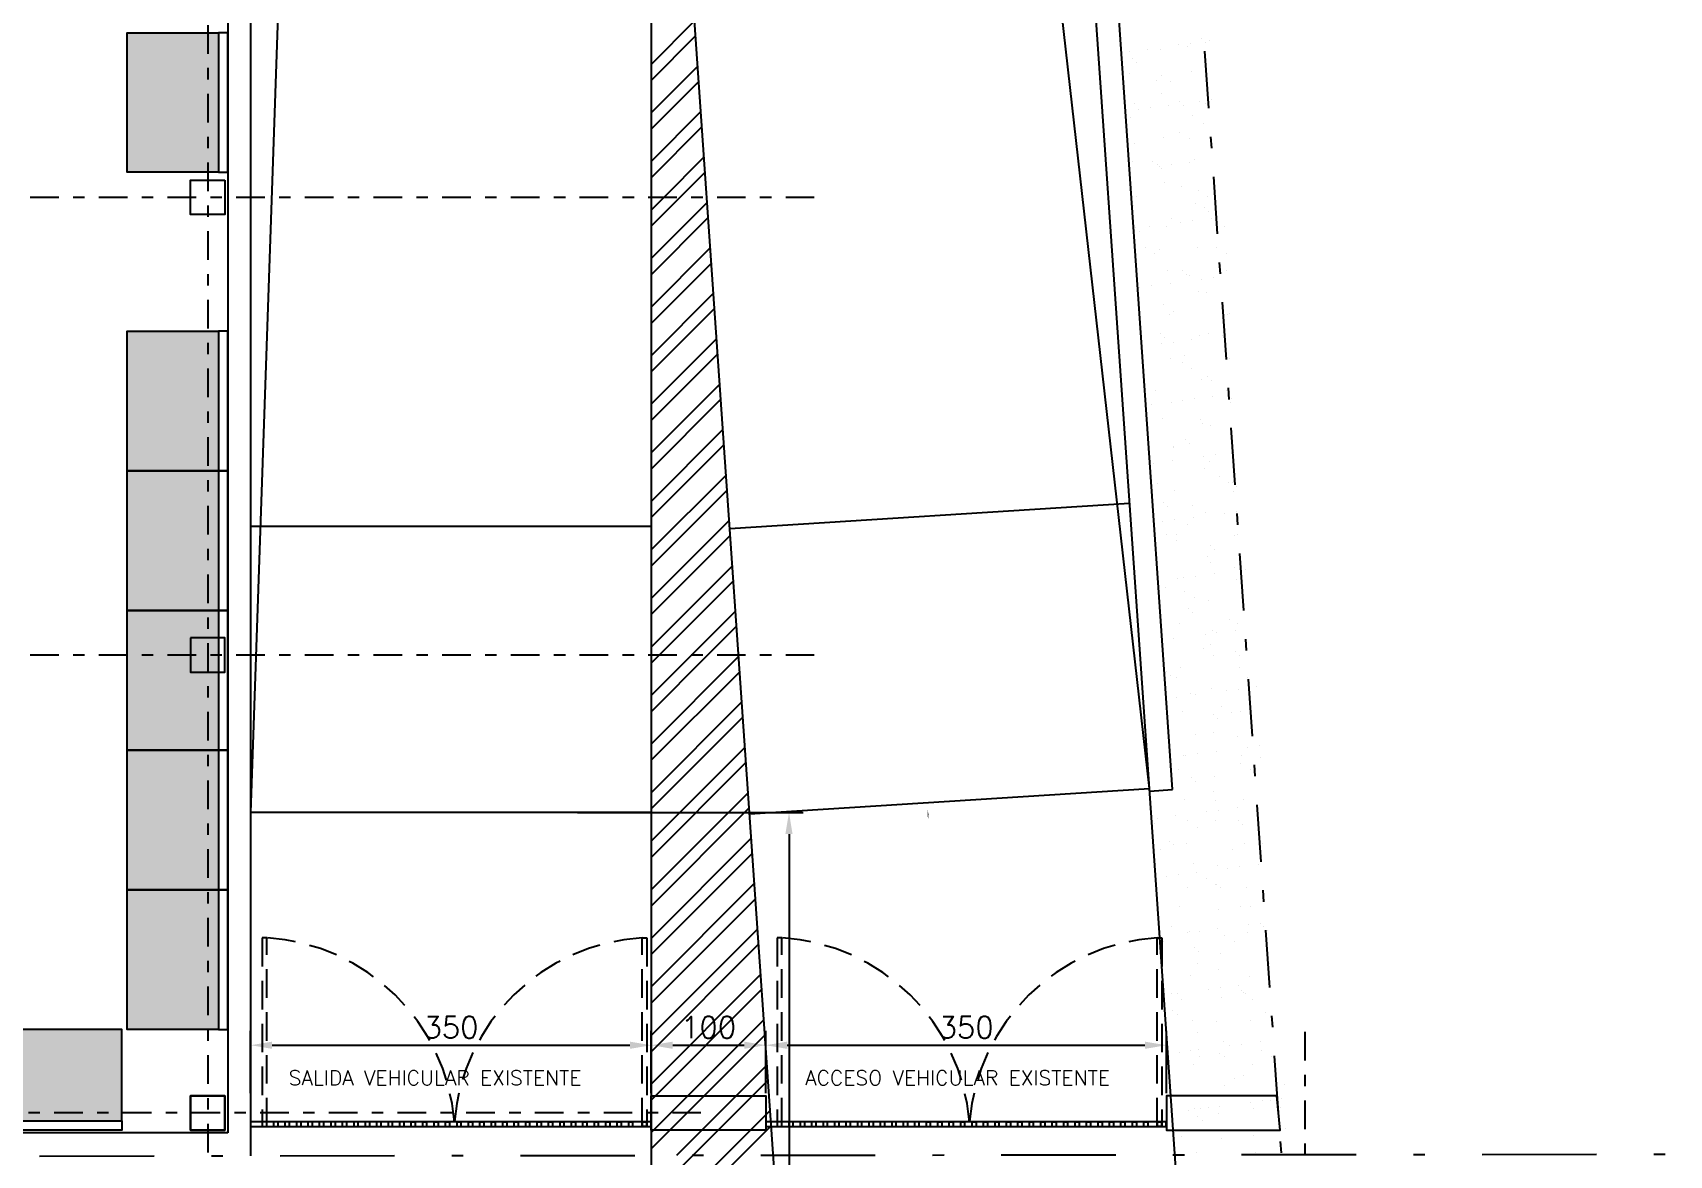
# Model space of a CAD drawing. Header units: millimetres. Extents: x 340 to 1003762, y 22 to 362022.
# Drawn here: x 457.62 to 471.92, y 33.98 to 43.78 of the extents above; entities that cross this region are included whole.
import ezdxf
from ezdxf.xclip import XClip

# ---------------------------------------------------------------- set-up
doc = ezdxf.new("R2010")
doc.units = ezdxf.units.MM
doc.header["$XCLIPFRAME"] = 0
for name, pattern in [('LSBB_P_002 - PLANTA 1° NIVEL SALA DE VENTAS$0$000_ALTILLO PROPUESTA$0$HIDDEN', [0.375, 0.25, -0.125]), ('LSBB_P_002 - PLANTA 1° NIVEL SALA DE VENTAS$0$DASHDOT', [1, 0.5, -0.25, 0, -0.25]), ('LSBB_P_002 - PLANTA 1° NIVEL SALA DE VENTAS$0$DASHDOT2', [0.5, 0.25, -0.125, 0, -0.125]), ('LSBB_P_002 - PLANTA 1° NIVEL SALA DE VENTAS$0$DASHDOTX2', [2, 1, -0.5, 0, -0.5])]:
    doc.linetypes.add(name, pattern=pattern)
for name, color, linetype in [('LSBB_P_002 - PLANTA 1° NIVEL SALA DE VENTAS$0$01', 8, 'Continuous'), ('LSBB_P_002 - PLANTA 1° NIVEL SALA DE VENTAS$0$A-GONDOLAS', 1, 'Continuous'), ('LSBB_P_002 - PLANTA 1° NIVEL SALA DE VENTAS$0$A-LAYOUT', 7, 'Continuous'), ('LSBB_P_002 - PLANTA 1° NIVEL SALA DE VENTAS$0$A-SALA-HATCH-MASCOTA', 90, 'Continuous'), ('LSBB_P_002 - PLANTA 1° NIVEL SALA DE VENTAS$0$ANNOBJ', 2, 'Continuous'), ('LSBB_P_002 - PLANTA 1° NIVEL SALA DE VENTAS$0$COTAS 125', 2, 'Continuous'), ('LSBB_P_002 - PLANTA 1° NIVEL SALA DE VENTAS$0$COTAS-EXT', 4, 'Continuous'), ('LSBB_P_002 - PLANTA 1° NIVEL SALA DE VENTAS$0$COTAS-INT', 4, 'Continuous'), ('LSBB_P_002 - PLANTA 1° NIVEL SALA DE VENTAS$0$E-REJA', 2, 'Continuous'), ('LSBB_P_002 - PLANTA 1° NIVEL SALA DE VENTAS$0$EJES', 8, 'LSBB_P_002 - PLANTA 1° NIVEL SALA DE VENTAS$0$DASHDOT2'), ('LSBB_P_002 - PLANTA 1° NIVEL SALA DE VENTAS$0$ESTRUCTURA', 5, 'Continuous'), ('LSBB_P_002 - PLANTA 1° NIVEL SALA DE VENTAS$0$HATCH', 8, 'Continuous'), ('LSBB_P_002 - PLANTA 1° NIVEL SALA DE VENTAS$0$MUROS', 5, 'Continuous'), ('LSBB_P_002 - PLANTA 1° NIVEL SALA DE VENTAS$0$PAVIMENTOS', 8, 'Continuous'), ('LSBB_P_002 - PLANTA 1° NIVEL SALA DE VENTAS$0$TEXTO LAYOUT', 2, 'Continuous'), ('XREF', 7, 'Continuous')]:
    doc.layers.add(name, color=color, linetype=linetype)
doc.layers.add('LSBB_P_002 - PLANTA 1° NIVEL SALA DE VENTAS$0$LAYOUT$0$A-SALA-HATCH-LAVADO', color=7, linetype='Continuous', true_color=0x0034d1)
doc.styles.add('LSBB_P_002 - PLANTA 1° NIVEL SALA DE VENTAS$0$REF-LAYOUT-19$0$REF-LAYOUT-13$0$ROMANS', font='romans', dxfattribs={"height": 52})
doc.styles.add('LSBB_P_002 - PLANTA 1° NIVEL SALA DE VENTAS$0$ROMANS', font='romans')
doc.dimstyles.new('LSBB_P_002 - PLANTA 1° NIVEL SALA DE VENTAS$0$DIMENSION-125', dxfattribs={"dimscale": 125, "dimtxt": 0.0015, "dimasz": 0.0015, "dimexe": 0.001, "dimexo": 0.0005, "dimgap": 0.0005, "dimtad": 1, "dimdec": 0, "dimlfac": 100, "dimzin": 0, "dimdsep": 46, "dimtxsty": 'LSBB_P_002 - PLANTA 1° NIVEL SALA DE VENTAS$0$ROMANS', "dimcen": 0.004, "dimclrd": 4, "dimclre": 8, "dimclrt": 3, "dimadec": 0, "dimazin": 0, "dimtfac": 1, "dimtdec": 0, "dimtix": 1, "dimtofl": 0, "dimtmove": 2, "dimatfit": 3, "dimfxl": 0, "dimtolj": 1, "dimtzin": 0, "dimarcsym": 0})

# ---------------------------------------------------------------- blocks, each defined once
blk = doc.blocks.new('*X40')
at = {"color": 0}
for p, q in [((605.568, 58.494), (605.568, 58.494)), ((605.641, 58.481), (605.641, 58.481)), ((605.672, 58.507), (605.672, 58.507)), ((605.762, 58.552), (605.762, 58.552)), ((605.799, 58.518), (605.799, 58.518)), ((605.835, 58.529), (605.835, 58.529)), ((605.134, 58.436), (605.134, 58.436)), ((605.161, 58.377), (605.161, 58.377)), ((605.197, 58.343), (605.197, 58.343)), ((605.297, 58.458), (605.297, 58.458)), ((605.407, 58.452), (605.407, 58.452)), ((605.137, 58.245), (605.137, 58.245)), ((605.414, 58.228), (605.414, 58.228)), ((605.678, 58.265), (605.678, 58.265)), ((605.371, 58.183), (605.371, 58.183)), ((605.42, 58.067), (605.42, 58.067)), ((605.498, 58.174), (605.498, 58.174)), ((605.179, 57.979), (605.179, 57.979)), ((605.214, 57.929), (605.214, 57.929)), ((605.318, 57.943), (605.318, 57.943)), ((605.481, 57.964), (605.481, 57.964)), ((605.57, 58.001), (605.57, 58.001)), ((605.607, 57.967), (605.607, 57.967)), ((605.753, 58), (605.753, 58)), ((605.802, 57.98), (605.802, 57.98)), ((605.857, 58.014), (605.857, 58.014)), ((605.15, 57.86), (605.15, 57.86)), ((605.69, 57.879), (605.69, 57.879)), ((605.781, 57.808), (605.781, 57.808)), ((605.18, 57.632), (605.18, 57.632)), ((605.432, 57.682), (605.432, 57.682)), ((605.576, 57.727), (605.576, 57.727)), ((605.66, 57.673), (605.66, 57.673)), ((605.163, 57.475), (605.163, 57.475)), ((605.341, 57.478), (605.341, 57.478)), ((605.665, 57.471), (605.665, 57.471)), ((605.703, 57.494), (605.703, 57.494)), ((605.379, 57.45), (605.379, 57.45)), ((605.399, 57.436), (605.399, 57.436)), ((605.416, 57.416), (605.416, 57.416)), ((605.503, 57.449), (605.503, 57.449)), ((605.445, 57.296), (605.445, 57.296)), ((605.59, 57.256), (605.59, 57.256)), ((605.737, 57.226), (605.737, 57.226)), ((605.175, 57.089), (605.175, 57.089)), ((605.199, 57.171), (605.199, 57.171)), ((605.715, 57.109), (605.715, 57.109)), ((605.789, 57.074), (605.789, 57.074)), ((605.821, 57.172), (605.821, 57.172)), ((605.188, 56.899), (605.188, 56.899)), ((605.311, 56.906), (605.311, 56.906)), ((605.457, 56.911), (605.457, 56.911)), ((605.502, 56.978), (605.502, 56.978)), ((605.583, 56.942), (605.583, 56.942)), ((605.687, 56.956), (605.687, 56.956)), ((605.826, 57.04), (605.826, 57.04)), ((605.85, 56.977), (605.85, 56.977)), ((605.969, 56.908), (605.969, 56.908)), ((605.225, 56.865), (605.225, 56.865)), ((605.188, 56.704), (605.188, 56.704)), ((605.276, 56.724), (605.276, 56.724)), ((605.36, 56.67), (605.36, 56.67)), ((605.399, 56.705), (605.399, 56.705)), ((605.728, 56.723), (605.728, 56.723)), ((605.899, 56.725), (605.899, 56.725)), ((605.983, 56.671), (605.983, 56.671)), ((605.47, 56.525), (605.47, 56.525)), ((605.598, 56.523), (605.598, 56.523)), ((605.635, 56.489), (605.635, 56.489)), ((605.664, 56.477), (605.664, 56.477)), ((605.982, 56.523), (605.982, 56.523)), ((605.229, 56.378), (605.229, 56.378)), ((605.333, 56.391), (605.333, 56.391)), ((605.496, 56.413), (605.496, 56.413)), ((605.741, 56.338), (605.741, 56.338)), ((605.767, 56.448), (605.767, 56.448)), ((605.809, 56.33), (605.809, 56.33)), ((605.872, 56.462), (605.872, 56.462)), ((605.437, 56.223), (605.437, 56.223)), ((605.483, 56.14), (605.483, 56.14)), ((605.522, 56.169), (605.522, 56.169)), ((605.994, 56.138), (605.994, 56.138)), ((606.008, 56.147), (606.008, 56.147)), ((605.406, 55.972), (605.406, 55.972)), ((605.443, 55.938), (605.443, 55.938)), ((605.518, 55.898), (605.518, 55.898)), ((605.68, 55.919), (605.68, 55.919)), ((605.753, 55.953), (605.753, 55.953)), ((605.825, 55.976), (605.825, 55.976)), ((605.952, 55.955), (605.952, 55.955)), ((605.413, 55.884), (605.413, 55.884)), ((605.495, 55.755), (605.495, 55.755)), ((605.617, 55.779), (605.617, 55.779)), ((605.599, 55.722), (605.599, 55.722)), ((605.683, 55.669), (605.683, 55.669)), ((606.007, 55.752), (606.007, 55.752)), ((605.364, 55.474), (605.364, 55.474)), ((605.766, 55.567), (605.766, 55.567)), ((605.816, 55.596), (605.816, 55.596)), ((605.853, 55.562), (605.853, 55.562)), ((605.987, 55.475), (605.987, 55.475)), ((605.326, 55.355), (605.326, 55.355)), ((605.508, 55.369), (605.508, 55.369)), ((605.598, 55.39), (605.598, 55.39)), ((605.702, 55.404), (605.702, 55.404)), ((605.865, 55.426), (605.865, 55.426)), ((606.019, 55.367), (606.019, 55.367)), ((606.027, 55.403), (606.027, 55.403)), ((605.426, 55.227), (605.426, 55.227)), ((605.76, 55.222), (605.76, 55.222)), ((605.625, 55.045), (605.625, 55.045)), ((605.778, 55.182), (605.778, 55.182)), ((605.845, 55.168), (605.845, 55.168)), ((605.52, 54.984), (605.52, 54.984)), ((605.526, 54.973), (605.526, 54.973)), ((605.662, 55.011), (605.662, 55.011)), ((605.782, 54.897), (605.782, 54.897)), ((605.886, 54.911), (605.886, 54.911)), ((606.032, 54.982), (606.032, 54.982)), ((606.049, 54.932), (606.049, 54.932)), ((605.348, 54.84), (605.348, 54.84)), ((605.511, 54.861), (605.511, 54.861)), ((605.791, 54.796), (605.791, 54.796)), ((605.836, 54.852), (605.836, 54.852)), ((605.383, 54.666), (605.383, 54.666)), ((605.922, 54.721), (605.922, 54.721)), ((606.006, 54.667), (606.006, 54.667)), ((606.035, 54.669), (606.035, 54.669)), ((606.072, 54.636), (606.072, 54.636)), ((605.434, 54.494), (605.434, 54.494)), ((605.533, 54.599), (605.533, 54.599)), ((605.687, 54.472), (605.687, 54.472)), ((606.045, 54.596), (606.045, 54.596)), ((605.428, 54.332), (605.428, 54.332)), ((605.471, 54.46), (605.471, 54.46)), ((605.532, 54.346), (605.532, 54.346)), ((605.695, 54.368), (605.695, 54.368)), ((605.804, 54.411), (605.804, 54.411)), ((605.967, 54.403), (605.967, 54.403)), ((606.071, 54.417), (606.071, 54.417)), ((605.461, 54.219), (605.461, 54.219)), ((605.546, 54.213), (605.546, 54.213)), ((605.645, 54.301), (605.645, 54.301)), ((606.057, 54.211), (606.057, 54.211)), ((606.083, 54.22), (606.083, 54.22)), ((605.545, 54.165), (605.545, 54.165)), ((605.844, 54.118), (605.844, 54.118)), ((605.881, 54.084), (605.881, 54.084)), ((605.816, 54.026), (605.816, 54.026)), ((605.849, 53.972), (605.849, 53.972)), ((606.055, 53.925), (606.055, 53.925)), ((606.151, 53.91), (606.151, 53.91)), ((605.558, 53.828), (605.558, 53.828)), ((605.613, 53.839), (605.613, 53.839)), ((605.717, 53.853), (605.717, 53.853)), ((605.879, 53.874), (605.879, 53.874)), ((606.07, 53.825), (606.07, 53.825)), ((605.453, 53.749), (605.453, 53.749)), ((605.622, 53.718), (605.622, 53.718)), ((605.707, 53.664), (605.707, 53.664)), ((605.829, 53.64), (605.829, 53.64)), ((605.652, 53.567), (605.652, 53.567)), ((605.689, 53.533), (605.689, 53.533)), ((606.01, 53.471), (606.01, 53.471)), ((605.571, 53.442), (605.571, 53.442)), ((605.797, 53.345), (605.797, 53.345)), ((605.863, 53.374), (605.863, 53.374)), ((605.901, 53.359), (605.901, 53.359)), ((606.064, 53.38), (606.064, 53.38)), ((606.082, 53.44), (606.082, 53.44)), ((605.525, 53.31), (605.525, 53.31)), ((605.784, 53.217), (605.784, 53.217)), ((605.841, 53.255), (605.841, 53.255)), ((606.062, 53.191), (606.062, 53.191)), ((605.583, 53.057), (605.583, 53.057)), ((605.868, 53.163), (605.868, 53.163)), ((606.095, 53.055), (606.095, 53.055)), ((606.099, 53.158), (606.099, 53.158)), ((605.461, 53.016), (605.461, 53.016)), ((605.498, 52.982), (605.498, 52.982)), ((605.549, 52.969), (605.549, 52.969)), ((606.172, 52.97), (606.172, 52.97)), ((605.547, 52.795), (605.547, 52.795)), ((605.672, 52.823), (605.672, 52.823)), ((605.71, 52.816), (605.71, 52.816)), ((605.854, 52.87), (605.854, 52.87)), ((605.982, 52.852), (605.982, 52.852)), ((606.086, 52.866), (606.086, 52.866)), ((606.248, 52.887), (606.248, 52.887)), ((605.596, 52.672), (605.596, 52.672)), ((605.871, 52.64), (605.871, 52.64)), ((605.945, 52.716), (605.945, 52.716)), ((606.03, 52.663), (606.03, 52.663)), ((606.108, 52.669), (606.108, 52.669)), ((605.71, 52.468), (605.71, 52.468)), ((605.867, 52.484), (605.867, 52.484)), ((605.908, 52.606), (605.908, 52.606)), ((606.082, 52.447), (606.082, 52.447)), ((606.166, 52.358), (606.166, 52.358)), ((606.27, 52.372), (606.27, 52.372)), ((605.609, 52.286), (605.609, 52.286)), ((605.628, 52.287), (605.628, 52.287)), ((605.732, 52.301), (605.732, 52.301)), ((605.894, 52.322), (605.894, 52.322)), ((606.107, 52.215), (606.107, 52.215)), ((606.12, 52.284), (606.12, 52.284)), ((606.281, 52.265), (606.281, 52.265)), ((605.568, 52.161), (605.568, 52.161)), ((605.68, 52.089), (605.68, 52.089)), ((605.717, 52.055), (605.717, 52.055)), ((605.879, 52.099), (605.879, 52.099)), ((606.191, 52.162), (606.191, 52.162)), ((605.621, 51.901), (605.621, 51.901)), ((605.872, 51.967), (605.872, 51.967)), ((605.891, 51.896), (605.891, 51.896)), ((606.133, 51.899), (606.133, 51.899)), ((605.54, 51.758), (605.54, 51.758)), ((605.812, 51.794), (605.812, 51.794)), ((605.916, 51.808), (605.916, 51.808)), ((606.079, 51.829), (606.079, 51.829)), ((605.352, 51.694), (605.352, 51.694)), ((605.378, 51.737), (605.378, 51.737)), ((605.645, 51.714), (605.645, 51.714)), ((605.73, 51.66), (605.73, 51.66)), ((605.892, 51.714), (605.892, 51.714)), ((606.09, 51.713), (606.09, 51.713)), ((606.127, 51.68), (606.127, 51.68)), ((606.268, 51.715), (606.268, 51.715)), ((605.488, 51.538), (605.488, 51.538)), ((605.525, 51.504), (605.525, 51.504)), ((605.634, 51.516), (605.634, 51.516)), ((606.033, 51.466), (606.033, 51.466)), ((606.145, 51.513), (606.145, 51.513)), ((606.301, 51.52), (606.301, 51.52)), ((605.411, 51.465), (605.411, 51.465)), ((605.699, 51.345), (605.699, 51.345)), ((605.904, 51.328), (605.904, 51.328)), ((606.263, 51.335), (606.263, 51.335)), ((605.364, 51.309), (605.364, 51.309)), ((605.458, 51.229), (605.458, 51.229)), ((605.562, 51.243), (605.562, 51.243)), ((605.725, 51.265), (605.725, 51.265)), ((605.807, 51.213), (605.807, 51.213)), ((605.996, 51.3), (605.996, 51.3)), ((606.1, 51.314), (606.1, 51.314)), ((605.646, 51.13), (605.646, 51.13)), ((605.891, 51.159), (605.891, 51.159)), ((605.898, 51.162), (605.898, 51.162)), ((605.935, 51.128), (605.935, 51.128)), ((606.158, 51.128), (606.158, 51.128)), ((605.572, 50.964), (605.572, 50.964)), ((605.917, 50.943), (605.917, 50.943)), ((606.109, 50.969), (606.109, 50.969)), ((606.195, 50.966), (606.195, 50.966)), ((605.508, 50.794), (605.508, 50.794)), ((605.909, 50.771), (605.909, 50.771)), ((606.181, 50.807), (606.181, 50.807)), ((606.285, 50.82), (606.285, 50.82)), ((606.308, 50.787), (606.308, 50.787)), ((606.345, 50.753), (606.345, 50.753)), ((605.43, 50.657), (605.43, 50.657)), ((605.642, 50.736), (605.642, 50.736)), ((605.659, 50.745), (605.659, 50.745)), ((605.707, 50.611), (605.707, 50.611)), ((605.746, 50.75), (605.746, 50.75)), ((605.969, 50.712), (605.969, 50.712)), ((606.053, 50.658), (606.053, 50.658)), ((606.171, 50.742), (606.171, 50.742)), ((605.744, 50.577), (605.744, 50.577)), ((605.929, 50.557), (605.929, 50.557)), ((605.672, 50.36), (605.672, 50.36)), ((605.734, 50.464), (605.734, 50.464)), ((605.918, 50.418), (605.918, 50.418)), ((606.183, 50.357), (606.183, 50.357)), ((606.356, 50.465), (606.356, 50.465)), ((605.507, 50.21), (605.507, 50.21)), ((605.555, 50.207), (605.555, 50.207)), ((605.827, 50.242), (605.827, 50.242)), ((605.931, 50.256), (605.931, 50.256)), ((606.093, 50.277), (606.093, 50.277)), ((606.117, 50.235), (606.117, 50.235)), ((606.13, 50.211), (606.13, 50.211)), ((606.154, 50.202), (606.154, 50.202)), ((606.365, 50.313), (606.365, 50.313)), ((605.516, 50.06), (605.516, 50.06)), ((605.592, 50.156), (605.592, 50.156)), ((605.942, 50.172), (605.942, 50.172)), ((606.214, 50.157), (606.214, 50.157)), ((606.328, 50.042), (606.328, 50.042)), ((605.553, 50.026), (605.553, 50.026)), ((605.684, 49.974), (605.684, 49.974)), ((605.895, 49.963), (605.895, 49.963)), ((606.196, 49.972), (606.196, 49.972)), ((605.727, 49.867), (605.727, 49.867)), ((605.955, 49.787), (605.955, 49.787)), ((606.115, 49.762), (606.115, 49.762)), ((606.278, 49.784), (606.278, 49.784)), ((605.473, 49.678), (605.473, 49.678)), ((605.577, 49.692), (605.577, 49.692)), ((605.669, 49.709), (605.669, 49.709)), ((605.74, 49.713), (605.74, 49.713)), ((605.753, 49.655), (605.753, 49.655)), ((605.926, 49.684), (605.926, 49.684)), ((605.963, 49.651), (605.963, 49.651)), ((606.011, 49.749), (606.011, 49.749)), ((606.292, 49.71), (606.292, 49.71)), ((606.376, 49.657), (606.376, 49.657)), ((605.697, 49.589), (605.697, 49.589)), ((606.137, 49.491), (606.137, 49.491)), ((606.208, 49.586), (606.208, 49.586)), ((605.967, 49.401), (605.967, 49.401)), ((606.057, 49.462), (606.057, 49.462)), ((606.491, 49.408), (606.491, 49.408)), ((605.535, 49.316), (605.535, 49.316)), ((605.657, 49.184), (605.657, 49.184)), ((605.709, 49.203), (605.709, 49.203)), ((605.761, 49.198), (605.761, 49.198)), ((605.83, 49.208), (605.83, 49.208)), ((605.924, 49.219), (605.924, 49.219)), ((606.196, 49.255), (606.196, 49.255)), ((606.221, 49.201), (606.221, 49.201)), ((606.3, 49.269), (606.3, 49.269)), ((606.336, 49.309), (606.336, 49.309)), ((606.373, 49.275), (606.373, 49.275)), ((606.453, 49.209), (606.453, 49.209)), ((606.462, 49.29), (606.462, 49.29)), ((605.734, 49.133), (605.734, 49.133)), ((605.771, 49.099), (605.771, 49.099)), ((605.915, 49.155), (605.915, 49.155)), ((605.595, 48.96), (605.595, 48.96)), ((605.945, 48.94), (605.945, 48.94)), ((605.98, 49.016), (605.98, 49.016)), ((606.218, 48.961), (606.218, 48.961)), ((606.503, 49.023), (606.503, 49.023)), ((605.722, 48.818), (605.722, 48.818)), ((606.234, 48.816), (606.234, 48.816))]:
    blk.add_line(p, q, dxfattribs=at)
blk = doc.blocks.new('*X42')
at = {"color": 0}
for p, q in [((600.961, 58.327), (601.338, 58.704)), ((600.961, 58.185), (601.347, 58.572)), ((600.961, 57.903), (601.365, 58.307)), ((600.961, 57.761), (601.375, 58.175)), ((600.961, 57.478), (601.393, 57.911)), ((600.961, 57.337), (601.402, 57.778)), ((601.068, 57.162), (601.42, 57.514)), ((601.21, 57.162), (601.43, 57.382)), ((600.961, 57.054), (601.068, 57.162)), ((600.961, 56.913), (601.21, 57.162)), ((600.961, 56.63), (601.448, 57.117)), ((600.961, 56.488), (601.457, 56.985)), ((600.961, 56.206), (601.475, 56.72)), ((600.961, 56.064), (601.485, 56.588)), ((600.961, 55.781), (601.503, 56.324)), ((600.961, 55.64), (601.512, 56.191)), ((600.961, 55.357), (601.53, 55.927)), ((600.961, 55.216), (601.54, 55.795)), ((600.961, 54.933), (601.558, 55.53)), ((600.961, 54.791), (601.567, 55.398)), ((600.961, 54.508), (601.585, 55.133)), ((600.961, 54.367), (601.595, 55.001)), ((600.961, 54.084), (601.613, 54.736)), ((600.961, 53.943), (601.622, 54.604)), ((600.961, 53.66), (601.64, 54.34)), ((600.961, 53.519), (601.65, 54.207)), ((600.961, 53.236), (601.668, 53.943)), ((601.028, 53.162), (601.677, 53.811)), ((601.311, 53.162), (601.695, 53.546)), ((601.452, 53.162), (601.705, 53.414)), ((600.961, 52.811), (601.311, 53.162)), ((600.961, 52.67), (601.452, 53.162)), ((600.961, 53.094), (601.028, 53.162)), ((600.961, 52.387), (601.723, 53.149)), ((600.961, 52.246), (601.732, 53.017)), ((600.961, 51.963), (601.75, 52.753)), ((600.961, 51.821), (601.76, 52.62)), ((600.961, 51.539), (601.778, 52.356)), ((600.961, 51.397), (601.787, 52.224)), ((600.961, 51.114), (601.805, 51.959)), ((600.961, 50.973), (601.815, 51.827)), ((600.961, 50.69), (601.833, 51.562)), ((600.961, 50.549), (601.842, 51.43)), ((600.961, 50.266), (601.86, 51.166)), ((600.961, 50.124), (601.87, 51.033)), ((600.961, 49.842), (601.888, 50.769)), ((600.961, 49.7), (601.897, 50.637)), ((600.961, 49.417), (601.915, 50.372)), ((600.961, 49.276), (601.924, 50.24)), ((600.961, 48.993), (601.943, 49.975)), ((600.961, 48.852), (601.952, 49.843)), ((601.184, 48.792), (601.97, 49.579)), ((601.326, 48.792), (601.979, 49.446)), ((601.609, 48.793), (601.998, 49.182)), ((601.75, 48.793), (602.007, 49.049)), ((600.961, 48.145), (601.609, 48.793)), ((600.961, 48.003), (601.75, 48.793)), ((600.961, 48.427), (601.326, 48.792))]:
    blk.add_line(p, q, dxfattribs=at)
blk = doc.blocks.new('*D67')
at = {"layer": 'LSBB_P_002 - PLANTA 1° NIVEL SALA DE VENTAS$0$COTAS 125', "color": 8, "linetype": 'Continuous', "lineweight": -2, "transparency": 16777216}
for p, q in [((877.668, 251.791), (879.642, 251.791)), ((879.905, 240.114), (879.392, 240.114))]:
    blk.add_line(p, q, dxfattribs=at)
at = {"layer": 'LSBB_P_002 - PLANTA 1° NIVEL SALA DE VENTAS$0$COTAS 125', "linetype": 'Continuous', "lineweight": -2, "transparency": 16777216}
blk.add_line((879.517, 251.603), (879.517, 240.301), dxfattribs=at)
at = {"layer": 'LSBB_P_002 - PLANTA 1° NIVEL SALA DE VENTAS$0$COTAS 125', "transparency": 16777216}
for points in [[(879.485, 251.603), (879.548, 251.603), (879.517, 251.791)], [(879.485, 240.301), (879.548, 240.301), (879.517, 240.114)]]:
    blk.add_solid(points, dxfattribs=at)
at = {"layer": 'LSBB_P_002 - PLANTA 1° NIVEL SALA DE VENTAS$0$COTAS 125', "color": 2, "transparency": 16777216, "insert": (879.36, 245.952), "char_height": 0.1875, "attachment_point": 5, "rotation": 90, "style": 'LSBB_P_002 - PLANTA 1° NIVEL SALA DE VENTAS$0$ROMANS'}
blk.add_mtext('\\A1;1168', dxfattribs=at)
blk = doc.blocks.new('LSBB_P_002 - PLANTA 1° NIVEL SALA DE VENTAS$0$REF-LAYOUT N+0.00 E 03$0$REF-LAYOUT N+0.00 E 02$0$G. 122 X 80')
blk.add_hatch(color=256).paths.add_polyline_path([(6126.905, -1125.453), (6126.905, -1126.253), (6128.125, -1126.253), (6128.125, -1125.453)])
at = {"layer": 'LSBB_P_002 - PLANTA 1° NIVEL SALA DE VENTAS$0$A-GONDOLAS', "ltscale": 3}
for points in [[(6126.905, -1125.453), (6126.905, -1125.453), (6126.905, -1126.253), (6128.125, -1126.253), (6128.125, -1125.453), (6126.905, -1125.453)], [(6126.905, -1126.333), (6126.905, -1126.333), (6126.905, -1126.253), (6128.125, -1126.253), (6128.125, -1126.333), (6126.905, -1126.333)]]:
    blk.add_lwpolyline(points, dxfattribs=at)
blk = doc.blocks.new('LSBB_P_002 - PLANTA 1° NIVEL SALA DE VENTAS$0$LAYOUT$0$A$C72E66757')
h = blk.add_hatch(color=256)
h.dxf.hatch_style = 1
h.paths.add_polyline_path([(-0.08, -1.22), (-0.88, -1.22), (-0.88, 0), (-0.08, 0)])
at = {"layer": 'LSBB_P_002 - PLANTA 1° NIVEL SALA DE VENTAS$0$A-GONDOLAS'}
for points in [[(-0.08, -1.22), (-0.88, -1.22), (-0.88, 0), (-0.08, 0)], [(-0.08, -1.22), (0, -1.22), (0, 0), (-0.08, 0)]]:
    blk.add_lwpolyline(points, close=True, dxfattribs=at)
blk = doc.blocks.new('LSBB_P_002 - PLANTA 1° NIVEL SALA DE VENTAS$0$SVLY')
at = {"layer": 'LSBB_P_002 - PLANTA 1° NIVEL SALA DE VENTAS$0$A-SALA-HATCH-MASCOTA', "xscale": -1, "rotation": 90}
for p in [(-51.719, 6382.901), (-51.719, 6381.681), (-51.719, 6380.461), (-51.719, 6379.241), (-51.719, 6378.021)]:
    blk.add_blockref('LSBB_P_002 - PLANTA 1° NIVEL SALA DE VENTAS$0$REF-LAYOUT N+0.00 E 03$0$REF-LAYOUT N+0.00 E 02$0$G. 122 X 80', p, dxfattribs=at)
at = {"layer": 'LSBB_P_002 - PLANTA 1° NIVEL SALA DE VENTAS$0$A-SALA-HATCH-MASCOTA'}
blk.add_blockref('LSBB_P_002 - PLANTA 1° NIVEL SALA DE VENTAS$0$REF-LAYOUT N+0.00 E 03$0$REF-LAYOUT N+0.00 E 02$0$G. 122 X 80', (-5054.436, 1375.349), dxfattribs=at)
at = {"layer": 'LSBB_P_002 - PLANTA 1° NIVEL SALA DE VENTAS$0$LAYOUT$0$A-SALA-HATCH-LAVADO'}
blk.add_blockref('LSBB_P_002 - PLANTA 1° NIVEL SALA DE VENTAS$0$LAYOUT$0$A$C72E66757', (1074.614, 258.605), dxfattribs=at)
blk = doc.blocks.new('*D553')
at = {"layer": 'LSBB_P_002 - PLANTA 1° NIVEL SALA DE VENTAS$0$COTAS 125', "color": 8, "linetype": 'Continuous', "lineweight": -2, "transparency": 16777216}
for p, q in [((874.814, 249.34), (874.814, 249.883)), ((878.314, 249.34), (878.314, 249.883))]:
    blk.add_line(p, q, dxfattribs=at)
at = {"layer": 'LSBB_P_002 - PLANTA 1° NIVEL SALA DE VENTAS$0$COTAS 125', "linetype": 'Continuous', "lineweight": -2, "transparency": 16777216}
blk.add_line((875.002, 249.758), (878.127, 249.758), dxfattribs=at)
at = {"layer": 'LSBB_P_002 - PLANTA 1° NIVEL SALA DE VENTAS$0$COTAS 125', "transparency": 16777216}
for points in [[(875.002, 249.789), (875.002, 249.726), (874.814, 249.758)], [(878.127, 249.789), (878.127, 249.726), (878.314, 249.758)]]:
    blk.add_solid(points, dxfattribs=at)
at = {"layer": 'LSBB_P_002 - PLANTA 1° NIVEL SALA DE VENTAS$0$COTAS 125', "color": 2, "transparency": 16777216, "insert": (876.564, 249.914), "char_height": 0.1875, "attachment_point": 5, "style": 'LSBB_P_002 - PLANTA 1° NIVEL SALA DE VENTAS$0$ROMANS'}
blk.add_mtext('\\A1;350', dxfattribs=at)
blk = doc.blocks.new('*D554')
at = {"layer": 'LSBB_P_002 - PLANTA 1° NIVEL SALA DE VENTAS$0$COTAS 125', "color": 8, "linetype": 'Continuous', "lineweight": -2, "transparency": 16777216}
for p, q in [((878.314, 249.34), (878.314, 249.883)), ((879.314, 249.378), (879.314, 249.883))]:
    blk.add_line(p, q, dxfattribs=at)
at = {"layer": 'LSBB_P_002 - PLANTA 1° NIVEL SALA DE VENTAS$0$COTAS 125', "linetype": 'Continuous', "lineweight": -2, "transparency": 16777216}
blk.add_line((878.502, 249.758), (879.126, 249.758), dxfattribs=at)
at = {"layer": 'LSBB_P_002 - PLANTA 1° NIVEL SALA DE VENTAS$0$COTAS 125', "transparency": 16777216}
for points in [[(878.502, 249.789), (878.502, 249.726), (878.314, 249.758)], [(879.126, 249.789), (879.126, 249.726), (879.314, 249.758)]]:
    blk.add_solid(points, dxfattribs=at)
at = {"layer": 'LSBB_P_002 - PLANTA 1° NIVEL SALA DE VENTAS$0$COTAS 125', "color": 2, "transparency": 16777216, "insert": (878.814, 249.914), "char_height": 0.1875, "attachment_point": 5, "style": 'LSBB_P_002 - PLANTA 1° NIVEL SALA DE VENTAS$0$ROMANS'}
blk.add_mtext('\\A1;100', dxfattribs=at)
blk = doc.blocks.new('*D555')
at = {"layer": 'LSBB_P_002 - PLANTA 1° NIVEL SALA DE VENTAS$0$COTAS 125', "color": 8, "linetype": 'Continuous', "lineweight": -2, "transparency": 16777216}
for p, q in [((879.314, 249.34), (879.314, 249.883)), ((882.814, 249.34), (882.814, 249.883))]:
    blk.add_line(p, q, dxfattribs=at)
at = {"layer": 'LSBB_P_002 - PLANTA 1° NIVEL SALA DE VENTAS$0$COTAS 125', "linetype": 'Continuous', "lineweight": -2, "transparency": 16777216}
blk.add_line((879.501, 249.758), (882.626, 249.758), dxfattribs=at)
at = {"layer": 'LSBB_P_002 - PLANTA 1° NIVEL SALA DE VENTAS$0$COTAS 125', "transparency": 16777216}
for points in [[(879.501, 249.789), (879.501, 249.726), (879.314, 249.758)], [(882.626, 249.789), (882.626, 249.726), (882.814, 249.758)]]:
    blk.add_solid(points, dxfattribs=at)
at = {"layer": 'LSBB_P_002 - PLANTA 1° NIVEL SALA DE VENTAS$0$COTAS 125', "color": 2, "transparency": 16777216, "insert": (881.064, 249.914), "char_height": 0.1875, "attachment_point": 5, "style": 'LSBB_P_002 - PLANTA 1° NIVEL SALA DE VENTAS$0$ROMANS'}
blk.add_mtext('\\A1;350', dxfattribs=at)
blk = doc.blocks.new('LSBB_P_002 - PLANTA 1° NIVEL SALA DE VENTAS', base_point=(223.57, 14.22))
at = {"layer": 'LSBB_P_002 - PLANTA 1° NIVEL SALA DE VENTAS$0$01'}
blk.add_line((882.665, 252.001), (874.814, 321.541), dxfattribs=at)
at = {"layer": 'LSBB_P_002 - PLANTA 1° NIVEL SALA DE VENTAS$0$ANNOBJ', "color": 8, "flags": 128}
for points in [[(880.736, 251.774, 0, 0.25, 0), (880.689, 252.523, 0, 0, 0), (879.256, 279.722, 0, 0, 0)], [(876.426, 251.733, 0, 0.25, 0), (876.424, 252.483, 0, 0, 0), (876.36, 275.041, 0, 0, 0)]]:
    blk.add_lwpolyline(points, format="xyseb", dxfattribs=at)
at = {"layer": 'LSBB_P_002 - PLANTA 1° NIVEL SALA DE VENTAS$0$COTAS-EXT', "color": 8}
for p, q in [((878.999, 254.274), (882.492, 254.495)), ((879.172, 251.78), (882.665, 252.001)), ((882.667, 251.978), (882.866, 251.991))]:
    blk.add_line(p, q, dxfattribs=at)
at = {"layer": 'LSBB_P_002 - PLANTA 1° NIVEL SALA DE VENTAS$0$COTAS-INT', "color": 8}
blk.add_line((877.41, 327.83), (874.814, 251.791), dxfattribs=at)
at = {"layer": 'LSBB_P_002 - PLANTA 1° NIVEL SALA DE VENTAS$0$E-REJA', "color": 8, "linetype": 'LSBB_P_002 - PLANTA 1° NIVEL SALA DE VENTAS$0$000_ALTILLO PROPUESTA$0$HIDDEN'}
for points in [[(874.954, 249.047), (874.954, 250.696), (874.914, 250.696), (874.914, 249.047)], [(878.234, 249.047), (878.234, 250.696), (878.274, 250.696), (878.274, 249.047)], [(879.454, 249.047), (879.454, 250.696), (879.414, 250.696), (879.414, 249.047)], [(882.733, 249.047), (882.733, 250.696), (882.773, 250.696), (882.773, 249.047)], [(874.914, 249.048), (874.954, 249.048), (874.954, 249.087), (874.914, 249.087)], [(875.014, 249.048), (875.054, 249.048), (875.054, 249.087), (875.014, 249.087)], [(875.114, 249.048), (875.154, 249.048), (875.154, 249.087), (875.114, 249.087)], [(875.214, 249.048), (875.254, 249.048), (875.254, 249.087), (875.214, 249.087)], [(875.314, 249.048), (875.354, 249.048), (875.354, 249.087), (875.314, 249.087)], [(875.414, 249.048), (875.454, 249.048), (875.454, 249.087), (875.414, 249.087)], [(875.514, 249.048), (875.554, 249.048), (875.554, 249.087), (875.514, 249.087)], [(875.614, 249.048), (875.654, 249.048), (875.654, 249.087), (875.614, 249.087)], [(875.714, 249.048), (875.754, 249.048), (875.754, 249.087), (875.714, 249.087)], [(875.814, 249.048), (875.854, 249.048), (875.854, 249.087), (875.814, 249.087)], [(875.914, 249.048), (875.954, 249.048), (875.954, 249.087), (875.914, 249.087)], [(876.014, 249.048), (876.054, 249.048), (876.054, 249.087), (876.014, 249.087)], [(876.114, 249.048), (876.154, 249.048), (876.154, 249.087), (876.114, 249.087)], [(876.214, 249.047), (876.254, 249.047), (876.254, 249.086), (876.214, 249.086)], [(876.314, 249.047), (876.354, 249.047), (876.354, 249.086), (876.314, 249.086)], [(876.414, 249.047), (876.454, 249.047), (876.454, 249.086), (876.414, 249.086)], [(876.514, 249.047), (876.554, 249.047), (876.554, 249.086), (876.514, 249.086)], [(876.614, 249.047), (876.654, 249.047), (876.654, 249.086), (876.614, 249.086)], [(876.714, 249.047), (876.754, 249.047), (876.754, 249.086), (876.714, 249.086)], [(876.814, 249.047), (876.854, 249.047), (876.854, 249.086), (876.814, 249.086)], [(876.914, 249.047), (876.954, 249.047), (876.954, 249.086), (876.914, 249.086)], [(877.014, 249.047), (877.054, 249.047), (877.054, 249.086), (877.014, 249.086)], [(877.114, 249.047), (877.154, 249.047), (877.154, 249.086), (877.114, 249.086)], [(877.214, 249.047), (877.254, 249.047), (877.254, 249.086), (877.214, 249.086)], [(877.314, 249.047), (877.354, 249.047), (877.354, 249.086), (877.314, 249.086)], [(877.414, 249.047), (877.454, 249.047), (877.454, 249.086), (877.414, 249.086)], [(877.514, 249.047), (877.554, 249.047), (877.554, 249.086), (877.514, 249.086)], [(877.614, 249.047), (877.654, 249.047), (877.654, 249.086), (877.614, 249.086)], [(877.714, 249.047), (877.754, 249.047), (877.754, 249.086), (877.714, 249.086)], [(877.814, 249.047), (877.854, 249.047), (877.854, 249.086), (877.814, 249.086)], [(877.914, 249.047), (877.954, 249.047), (877.954, 249.086), (877.914, 249.086)], [(878.014, 249.047), (878.054, 249.047), (878.054, 249.086), (878.014, 249.086)], [(878.114, 249.047), (878.154, 249.047), (878.154, 249.086), (878.114, 249.086)], [(878.234, 249.047), (878.274, 249.047), (878.274, 249.085), (878.234, 249.085)], [(879.414, 249.048), (879.454, 249.048), (879.454, 249.087), (879.414, 249.087)], [(879.514, 249.048), (879.554, 249.048), (879.554, 249.087), (879.514, 249.087)], [(879.614, 249.048), (879.654, 249.048), (879.654, 249.087), (879.614, 249.087)], [(879.714, 249.048), (879.754, 249.048), (879.754, 249.087), (879.714, 249.087)], [(879.814, 249.048), (879.854, 249.048), (879.854, 249.087), (879.814, 249.087)], [(879.914, 249.048), (879.954, 249.048), (879.954, 249.087), (879.914, 249.087)], [(880.014, 249.048), (880.054, 249.048), (880.054, 249.087), (880.014, 249.087)], [(880.114, 249.048), (880.154, 249.048), (880.154, 249.087), (880.114, 249.087)], [(880.214, 249.048), (880.254, 249.048), (880.254, 249.087), (880.214, 249.087)], [(880.314, 249.048), (880.354, 249.048), (880.354, 249.087), (880.314, 249.087)], [(880.414, 249.048), (880.454, 249.048), (880.454, 249.087), (880.414, 249.087)], [(880.514, 249.048), (880.554, 249.048), (880.554, 249.087), (880.514, 249.087)], [(880.614, 249.048), (880.654, 249.048), (880.654, 249.087), (880.614, 249.087)], [(880.714, 249.047), (880.754, 249.047), (880.754, 249.086), (880.714, 249.086)], [(880.814, 249.047), (880.854, 249.047), (880.854, 249.086), (880.814, 249.086)], [(880.914, 249.047), (880.954, 249.047), (880.954, 249.086), (880.914, 249.086)], [(881.014, 249.047), (881.054, 249.047), (881.054, 249.086), (881.014, 249.086)], [(881.114, 249.047), (881.154, 249.047), (881.154, 249.086), (881.114, 249.086)], [(881.214, 249.047), (881.254, 249.047), (881.254, 249.086), (881.214, 249.086)], [(881.314, 249.047), (881.354, 249.047), (881.354, 249.086), (881.314, 249.086)], [(881.414, 249.047), (881.454, 249.047), (881.454, 249.086), (881.414, 249.086)], [(881.514, 249.047), (881.554, 249.047), (881.554, 249.086), (881.514, 249.086)], [(881.614, 249.047), (881.654, 249.047), (881.654, 249.086), (881.614, 249.086)], [(881.714, 249.047), (881.754, 249.047), (881.754, 249.086), (881.714, 249.086)], [(881.814, 249.047), (881.854, 249.047), (881.854, 249.086), (881.814, 249.086)], [(881.914, 249.047), (881.954, 249.047), (881.954, 249.086), (881.914, 249.086)], [(882.014, 249.047), (882.054, 249.047), (882.054, 249.086), (882.014, 249.086)], [(882.114, 249.047), (882.154, 249.047), (882.154, 249.086), (882.114, 249.086)], [(882.214, 249.047), (882.254, 249.047), (882.254, 249.086), (882.214, 249.086)], [(882.314, 249.047), (882.354, 249.047), (882.354, 249.086), (882.314, 249.086)], [(882.414, 249.047), (882.454, 249.047), (882.454, 249.086), (882.414, 249.086)], [(882.514, 249.047), (882.554, 249.047), (882.554, 249.086), (882.514, 249.086)], [(882.614, 249.047), (882.654, 249.047), (882.654, 249.086), (882.614, 249.086)], [(882.733, 249.047), (882.773, 249.047), (882.773, 249.085), (882.733, 249.085)]]:
    blk.add_lwpolyline(points, close=True, dxfattribs=at)
at = {"layer": 'LSBB_P_002 - PLANTA 1° NIVEL SALA DE VENTAS$0$E-REJA'}
for points in [[(874.814, 249.047), (878.313, 249.047), (878.313, 249.087), (874.814, 249.087)], [(879.314, 249.047), (882.812, 249.047), (882.812, 249.087), (879.314, 249.087)]]:
    blk.add_lwpolyline(points, close=True, dxfattribs=at)
at = {"layer": 'LSBB_P_002 - PLANTA 1° NIVEL SALA DE VENTAS$0$E-REJA', "color": 8, "linetype": 'LSBB_P_002 - PLANTA 1° NIVEL SALA DE VENTAS$0$000_ALTILLO PROPUESTA$0$HIDDEN'}
for centre, start, end in [((874.848, 248.947), 4.5597, 86.5259), ((878.34, 248.947), 93.4741, 175.4403), ((879.347, 248.947), 4.5597, 86.5259), ((882.84, 248.947), 93.4741, 175.4403)]:
    blk.add_arc(centre, 1.752, start, end, dxfattribs=at)
at = {"layer": 'LSBB_P_002 - PLANTA 1° NIVEL SALA DE VENTAS$0$EJES'}
for p, q in [((874.439, 334.854), (874.439, 242.519)), ((879.738, 257.166), (769.057, 257.166)), ((879.738, 253.166), (769.057, 253.166)), ((884.022, 249.874), (884.022, 242.65)), ((878.748, 249.166), (769.057, 249.166))]:
    blk.add_line(p, q, dxfattribs=at)
at = {"layer": 'LSBB_P_002 - PLANTA 1° NIVEL SALA DE VENTAS$0$ESTRUCTURA'}
for points in [[(874.589, 257.316), (874.589, 257.016), (874.289, 257.016), (874.289, 257.316)], [(874.589, 249.316), (874.589, 249.016), (874.289, 249.016), (874.289, 249.316)]]:
    blk.add_lwpolyline(points, close=True, dxfattribs=at)
at = {"layer": 'LSBB_P_002 - PLANTA 1° NIVEL SALA DE VENTAS$0$ESTRUCTURA', "flags": 128}
for points in [[(874.289, 253.316), (874.289, 253.016), (874.589, 253.016), (874.589, 253.316)], [(874.289, 249.316), (874.289, 249.016), (874.589, 249.016), (874.589, 249.316)], [(874.289, 249.316), (874.289, 249.016), (874.589, 249.016), (874.589, 249.316)], [(874.289, 249.316), (874.289, 249.016), (874.589, 249.016), (874.589, 249.316)], [(874.289, 249.316), (874.289, 249.016), (874.589, 249.016), (874.589, 249.316)], [(874.289, 249.316), (874.289, 249.016), (874.589, 249.016), (874.589, 249.316)], [(874.289, 249.316), (874.289, 249.016), (874.589, 249.016), (874.589, 249.316)], [(878.314, 249.316), (879.314, 249.316), (879.314, 249.016), (878.314, 249.016)], [(883.778, 249.316), (882.814, 249.316), (882.814, 249.016), (883.807, 249.016)]]:
    blk.add_lwpolyline(points, close=True, dxfattribs=at)
at = {"layer": 'LSBB_P_002 - PLANTA 1° NIVEL SALA DE VENTAS$0$MUROS'}
for p, q in [((874.814, 289.455), (874.814, 248.791)), ((874.614, 261.185), (874.614, 257.283)), ((874.614, 257.329), (874.614, 248.991)), ((874.614, 248.991), (859.065, 248.991))]:
    blk.add_line(p, q, dxfattribs=at)
at = {"layer": 'LSBB_P_002 - PLANTA 1° NIVEL SALA DE VENTAS$0$MUROS', "color": 9}
for p, q in [((882.866, 251.991), (880.564, 285.206)), ((883.298, 242.867), (880.365, 285.192))]:
    blk.add_line(p, q, dxfattribs=at)
at = {"layer": 'LSBB_P_002 - PLANTA 1° NIVEL SALA DE VENTAS$0$MUROS', "color": 2, "linetype": 'LSBB_P_002 - PLANTA 1° NIVEL SALA DE VENTAS$0$DASHDOTX2'}
blk.add_line((780.571, 248.683), (887.206, 248.806), dxfattribs=at)
at = {"layer": 'LSBB_P_002 - PLANTA 1° NIVEL SALA DE VENTAS$0$MUROS', "color": 1, "linetype": 'LSBB_P_002 - PLANTA 1° NIVEL SALA DE VENTAS$0$DASHDOT'}
blk.add_lwpolyline([(874.814, 246.014), (884.022, 245.874), (878.275, 328.794), (853.72, 327.859), (829.355, 327.674), (828.944, 342.588)], dxfattribs=at)
at = {"layer": 'LSBB_P_002 - PLANTA 1° NIVEL SALA DE VENTAS$0$PAVIMENTOS'}
for p, q in [((878.314, 264.152), (878.314, 244.468)), ((879.738, 243.617), (878.314, 264.152))]:
    blk.add_line(p, q, dxfattribs=at)
at = {"layer": 'LSBB_P_002 - PLANTA 1° NIVEL SALA DE VENTAS$0$PAVIMENTOS', "color": 8, "linetype": 'Continuous'}
for p, q in [((878.314, 254.291), (874.814, 254.291)), ((878.314, 251.791), (874.814, 251.791))]:
    blk.add_line(p, q, dxfattribs=at)
at = {"layer": 'LSBB_P_002 - PLANTA 1° NIVEL SALA DE VENTAS$0$A-LAYOUT', "color": 1}
blk.add_blockref('LSBB_P_002 - PLANTA 1° NIVEL SALA DE VENTAS$0$SVLY', (-200, 0), dxfattribs=at)
at = {"layer": 'LSBB_P_002 - PLANTA 1° NIVEL SALA DE VENTAS$0$HATCH'}
for name in ['*X40', '*X42']:
    blk.add_blockref(name, (277.354, 200.004), dxfattribs=at)
at = {"layer": 'LSBB_P_002 - PLANTA 1° NIVEL SALA DE VENTAS$0$TEXTO LAYOUT', "color": 2, "linetype": 'Continuous', "style": 'LSBB_P_002 - PLANTA 1° NIVEL SALA DE VENTAS$0$REF-LAYOUT-19$0$REF-LAYOUT-13$0$ROMANS'}
for s, p in [('SALIDA VEHICULAR EXISTENTE', (875.146, 249.408)), ('ACCESO VEHICULAR EXISTENTE', (879.657, 249.408))]:
    blk.add_text(s, height=0.13, dxfattribs=at).set_placement(p)
at = {"layer": 'LSBB_P_002 - PLANTA 1° NIVEL SALA DE VENTAS$0$COTAS 125', "color": 2}
dim = blk.add_linear_dim(base=(879.517, 240.114), p1=(877.606, 251.791), p2=(879.967, 240.114), angle=90, dimstyle='LSBB_P_002 - PLANTA 1° NIVEL SALA DE VENTAS$0$DIMENSION-125', override={"dimclrd": 256, "dimclrt": 2, "dimfxl": 0.005}, dxfattribs=at)
dim.commit()
dim.dimension.update_dxf_attribs({"geometry": '*D67', "text_midpoint": (879.36, 245.952)})
for base, p1, p2, picture, middle in [((878.314, 249.758), (874.814, 249.278), (878.314, 249.278), '*D553', (876.564, 249.914)), ((879.314, 249.758), (878.314, 249.278), (879.314, 249.316), '*D554', (878.814, 249.914)), ((882.814, 249.758), (879.314, 249.278), (882.814, 249.278), '*D555', (881.064, 249.914))]:
    dim = blk.add_linear_dim(base=base, p1=p1, p2=p2, dimstyle='LSBB_P_002 - PLANTA 1° NIVEL SALA DE VENTAS$0$DIMENSION-125', override={"dimclrd": 256, "dimclrt": 2, "dimfxl": 0.005}, dxfattribs=at)
    dim.commit()
    dim.dimension.update_dxf_attribs({"geometry": picture, "text_midpoint": middle})

msp = doc.modelspace()

# ---------------------------------------------------------------- block references
at = {"layer": 'XREF'}
ref = msp.add_blockref('LSBB_P_002 - PLANTA 1° NIVEL SALA DE VENTAS', (-191.719, -200.6), dxfattribs=at)
XClip(ref).set_block_clipping_path([(755.454857474, 236.6800249606), (887.3150098981, 333.6713636781)])

doc.saveas('drawing.dxf')
